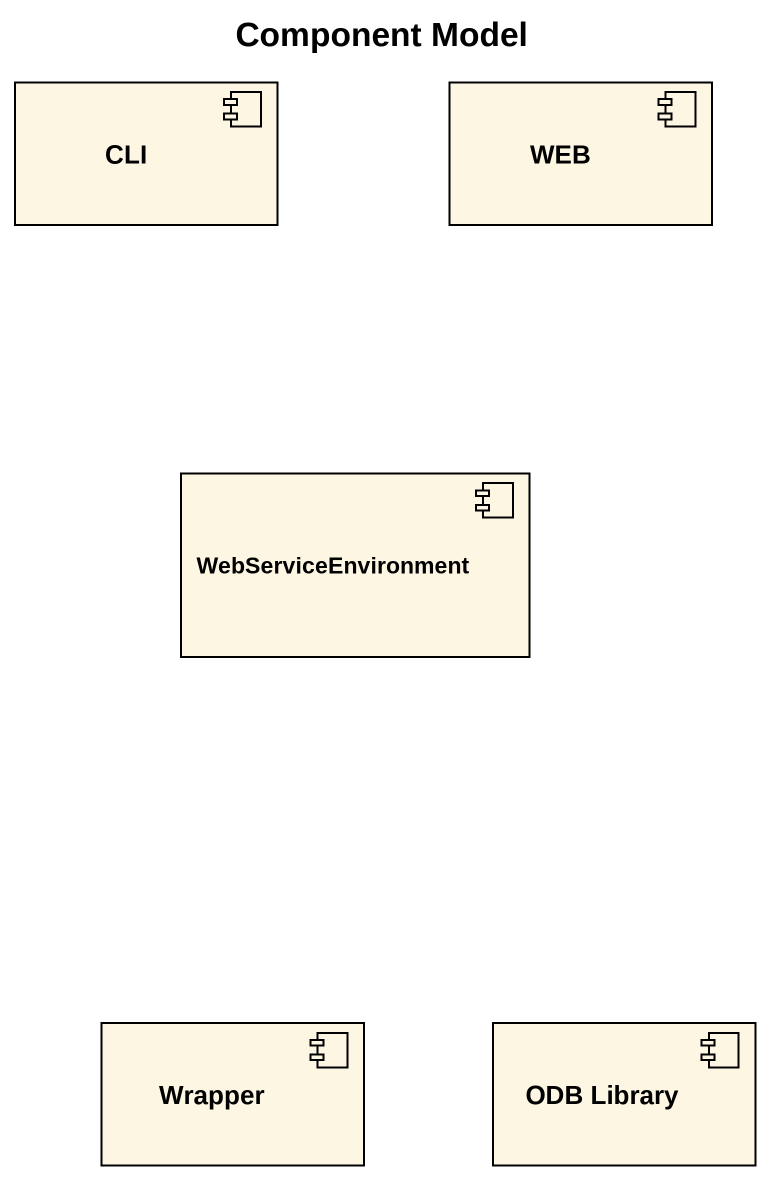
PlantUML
@startuml
title Component Model
component CLI
component WEB
component WebServiceEnvironment
component Wrapper
component "ODB Library" as ODB_Library
@enduml
